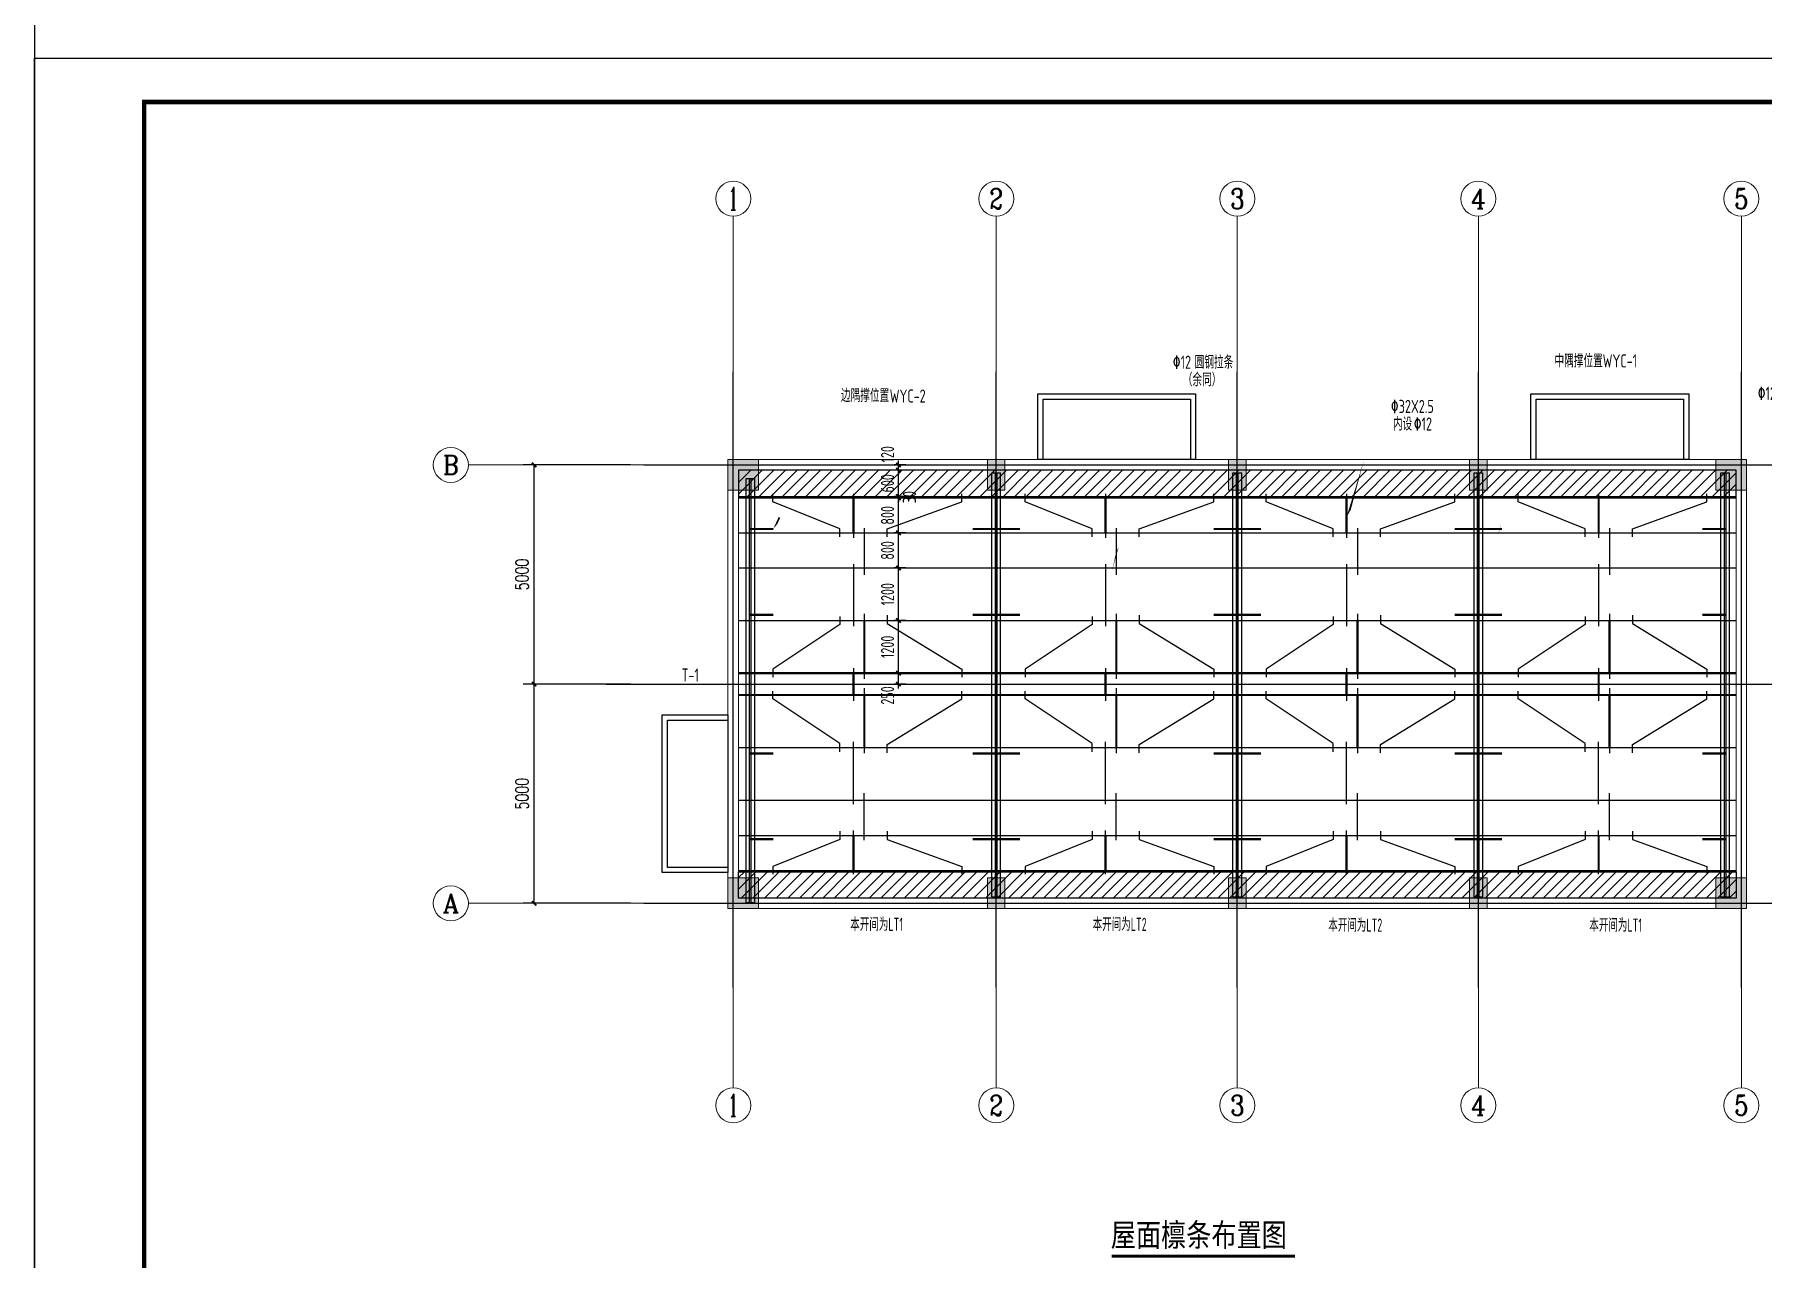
# Model space of a CAD drawing. Extents: x 1885024 to 3341100, y 16453725 to 19955423.
# Drawn here: x 3164089 to 3203508, y 18527051 to 18554969 of the extents above; entities that cross this region are included whole.
import ezdxf
from ezdxf.enums import TextEntityAlignment as Align

# ---------------------------------------------------------------- set-up
doc = ezdxf.new("R2010")
doc.units = 0
doc.header["$LTSCALE"] = 1000
doc.header["$MEASUREMENT"] = 0
doc.layers.get('Defpoints').update_dxf_attribs({"color": 250})
for name, color, linetype in [('AXIS', 3, 'Continuous'), ('AXIS_TEXT', 7, 'Continuous'), ('DIM_SYMB', 165, 'Continuous'), ('GROUND', 150, 'Continuous'), ('S-TEXT', 7, 'Continuous'), ('S_WALL', 11, 'Continuous'), ('TK', 4, 'Continuous')]:
    doc.layers.add(name, color=color, linetype=linetype)
for name, color, linetype, lineweight in [('COLU', 7, 'Continuous', 0), ('COLU_HATCH', 251, 'Continuous', 0), ('DIM', 3, 'Continuous', 0), ('梁', 4, 'Continuous', 18), ('梁集中标注', 2, 'Continuous', 25)]:
    doc.layers.add(name, color=color, linetype=linetype, lineweight=lineweight)
doc.styles.add('_TCH_AXIS', font='COMPLEX', dxfattribs={"bigfont": 'GBCBIG'})
doc.styles.add('_TCH_DIM_T3', font='SIMPLEX', dxfattribs={"width": 0.705882, "bigfont": 'GBCBIG'})
doc.styles.add('COMPLEX', font='COMPLEX')
doc.styles.add('FromPkpm', font='Pkpmeng', dxfattribs={"width": 0.7, "bigfont": 'hztxt'})
doc.styles.add('HT', font='simhei.ttf', dxfattribs={"width": 0.7})
doc.styles.add('TSSD_Dimension', font='tssdeng.shx', dxfattribs={"width": 0.7, "bigfont": 'hztxt.shx'})
doc.styles.add('TSSD_REIN', font='tssdeng.shx', dxfattribs={"width": 0.7, "bigfont": 'tssdchn.shx'})
doc.dimstyles.new('_TCH_ARCH&&100', dxfattribs={"dimtxt": 297.5, "dimasz": 100, "dimexe": 250, "dimexo": 300, "dimgap": 126.25, "dimtad": 1, "dimdec": 0, "dimzin": 0, "dimdsep": 46, "dimtxsty": '_TCH_DIM_T3', "dimblk": 'ARCHTICK', "dimcen": 0.09, "dimclrt": 7, "dimazin": 2, "dimtfac": 1, "dimtdec": 0, "dimtix": 1, "dimtmove": 2, "dimatfit": 3, "dimfxl": 0, "dimtolj": 1, "dimtzin": 0, "dimarcsym": 0})
doc.dimstyles.new('TSSD_100_100', dxfattribs={"dimtxt": 300, "dimasz": 100, "dimexe": 100, "dimexo": 250, "dimgap": 100, "dimtad": 1, "dimdec": 0, "dimzin": 0, "dimdsep": 46, "dimtxsty": 'TSSD_Dimension', "dimblk": 'ARCHTICK', "dimblk1": 'ARCHTICK', "dimblk2": 'ARCHTICK', "dimcen": 0, "dimdle": 100, "dimclrt": 7, "dimadec": 0, "dimazin": 0, "dimtfac": 1, "dimtdec": 0, "dimtix": 1, "dimtmove": 2, "dimatfit": 3, "dimfxl": 0, "dimtolj": 1, "dimtzin": 0, "dimarcsym": 0})

# ---------------------------------------------------------------- blocks, each defined once
blk = doc.blocks.new('GeYuanFrame_45562804', base_point=(18.76, 4.34))
at = {"layer": 'TK'}
blk.add_line((43.76, 414.34), (602.76, 414.34), dxfattribs=at)
blk.add_lwpolyline([(18.76, 424.34), (612.76, 424.34), (612.76, 4.34), (18.76, 4.34), (18.76, 424.34)], dxfattribs=at)
at = {"layer": 'TK', "const_width": 1}
blk.add_lwpolyline([(602.76, 414.34), (43.76, 414.34), (43.76, 14.34), (602.76, 14.34)], close=True, dxfattribs=at)
blk = doc.blocks.new('_AXISO')
blk.add_circle((0, 0), 0.5)
at = {"layer": 'AXIS_TEXT', "style": 'COMPLEX', "width": 1.041667}
blk.add_attdef('A', text='', height=0.56, dxfattribs=at).set_placement((-0.25, -0.28), (0.25, -0.28), align=Align.FIT)
blk = doc.blocks.new('q321q321321')
at = {"color": 35, "linetype": 'ByBlock', "ltscale": 3}
for p, q in [((773216, 220218), (773216, 229891)), ((773296, 220218), (773296, 229891)), ((773336, 220218), (773336, 229891)), ((773416, 220218), (773416, 229891))]:
    blk.add_line(p, q, dxfattribs=at)
for points in [[(773216, 229891), (773416, 229891)], [(773216, 220218), (773416, 220218)]]:
    blk.add_lwpolyline(points, dxfattribs=at)
blk = doc.blocks.new('_ArchTick')
at = {"color": 0, "linetype": 'ByBlock', "const_width": 0.4}
blk.add_lwpolyline([(-0.5, -0.5), (0.5, 0.5)], dxfattribs=at)
blk = doc.blocks.new('*D141')
at = {"layer": 'Defpoints', "color": 0}
for p in [(3175485, 18540152), (3177985, 18540152), (3177985, 18535152)]:
    blk.add_point(p, dxfattribs=at)
at = {"layer": 'DIM', "color": 0, "lineweight": -2}
for p, q in [((3177685, 18540152), (3175235, 18540152)), ((3175485, 18535152), (3175485, 18540152)), ((3177685, 18535152), (3175235, 18535152))]:
    blk.add_line(p, q, dxfattribs=at)
at = {"layer": 'DIM', "color": 0, "lineweight": -2, "xscale": 100, "yscale": 100, "zscale": 100}
for p, rotation in [((3175485, 18540152), 90), ((3175485, 18535152), 270)]:
    blk.add_blockref('_ArchTick', p, dxfattribs=dict(at, rotation=rotation))
at = {"layer": 'DIM', "color": 7, "insert": (3175210, 18537652), "char_height": 297.5, "attachment_point": 5, "rotation": 90, "style": '_TCH_DIM_T3'}
blk.add_mtext('\\A1;5000', dxfattribs=at)
blk = doc.blocks.new('*D142')
at = {"layer": 'Defpoints', "color": 0}
for p in [(3175485, 18545152), (3177985, 18545152), (3177985, 18540152)]:
    blk.add_point(p, dxfattribs=at)
at = {"layer": 'DIM', "color": 0, "lineweight": -2}
for p, q in [((3177685, 18545152), (3175235, 18545152)), ((3175485, 18540152), (3175485, 18545152)), ((3177685, 18540152), (3175235, 18540152))]:
    blk.add_line(p, q, dxfattribs=at)
at = {"layer": 'DIM', "color": 0, "lineweight": -2, "xscale": 100, "yscale": 100, "zscale": 100}
for p, rotation in [((3175485, 18545152), 90), ((3175485, 18540152), 270)]:
    blk.add_blockref('_ArchTick', p, dxfattribs=dict(at, rotation=rotation))
at = {"layer": 'DIM', "color": 7, "insert": (3175210, 18542652), "char_height": 297.5, "attachment_point": 5, "rotation": 90, "style": '_TCH_DIM_T3'}
blk.add_mtext('\\A1;5000', dxfattribs=at)
blk = doc.blocks.new('ytuyiy')
at = {"layer": 'S_WALL', "color": 3}
for points in [[(437908, -1228414), (437908, -1228226), (436379, -1227609), (436379, -1227431)], [(438986, -1228414), (438986, -1228226), (440687, -1227609), (440687, -1227431)], [(437908, -1230226), (437908, -1230414), (436379, -1231431), (436379, -1231609)], [(438986, -1230201), (438986, -1230389), (440687, -1231431), (440687, -1231609)], [(437908, -1233314), (437908, -1233126), (436379, -1232109), (436379, -1231931)], [(438986, -1233338), (438986, -1233151), (440687, -1232109), (440687, -1231931)], [(437908, -1235126), (437908, -1235314), (436379, -1235931), (436379, -1236109)], [(438986, -1235126), (438986, -1235314), (440687, -1235931), (440687, -1236109)]]:
    blk.add_lwpolyline(points, dxfattribs=at)
at = {"layer": 'S_WALL', "color": 2, "const_width": 50}
for points in [[(438215, -1227520), (438215, -1228320)], [(438462, -1230320), (438462, -1231520)], [(438215, -1231520), (438215, -1232020)], [(438462, -1232020), (438462, -1233220)], [(438215, -1236020), (438215, -1235220)]]:
    blk.add_lwpolyline(points, dxfattribs=at)
at = {"layer": 'S_WALL'}
for points in [[(438215, -1227432), (438215, -1228431)], [(438462, -1228213), (438462, -1229281)], [(438215, -1229032), (438215, -1230452)], [(438462, -1230165), (438462, -1231648)], [(438215, -1231410), (438215, -1232152)], [(438462, -1231865), (438462, -1233348)], [(438215, -1234507), (438215, -1233087)], [(438462, -1235326), (438462, -1234259)], [(438215, -1236107), (438215, -1235109)]]:
    blk.add_lwpolyline(points, dxfattribs=at)
blk = doc.blocks.new('uiuu')
at = {"layer": 'S_WALL', "const_width": 50}
for points in [[(436215, -1228231), (436755, -1228231)], [(436215, -1230188), (436755, -1230188)], [(436215, -1233352), (436755, -1233352)], [(436215, -1235308), (436755, -1235308)]]:
    blk.add_lwpolyline(points, dxfattribs=at)
blk = doc.blocks.new('*D145')
at = {"layer": 'Defpoints', "color": 0}
for p in [(3183798, 18540402), (3184212, 18540402), (3184212, 18540152)]:
    blk.add_point(p, dxfattribs=at)
at = {"layer": 'DIM', "color": 0, "lineweight": -2}
for p, q in [((3183962, 18540402), (3183698, 18540402)), ((3183798, 18540052), (3183798, 18540502)), ((3183962, 18540152), (3183698, 18540152))]:
    blk.add_line(p, q, dxfattribs=at)
at = {"layer": 'DIM', "color": 0, "lineweight": -2, "xscale": 100, "yscale": 100, "zscale": 100}
for p, rotation in [((3183798, 18540402), 90), ((3183798, 18540152), 270)]:
    blk.add_blockref('_ArchTick', p, dxfattribs=dict(at, rotation=rotation))
at = {"layer": 'DIM', "color": 7, "insert": (3183548, 18539894), "char_height": 300, "attachment_point": 5, "rotation": 90, "style": 'TSSD_Dimension'}
blk.add_mtext('\\A1;250', dxfattribs=at)
blk = doc.blocks.new('*D146')
at = {"layer": 'Defpoints', "color": 0}
for p in [(3183798, 18541602), (3184212, 18541602), (3184212, 18540402)]:
    blk.add_point(p, dxfattribs=at)
at = {"layer": 'DIM', "color": 0, "lineweight": -2}
for p, q in [((3183962, 18541602), (3183698, 18541602)), ((3183798, 18540302), (3183798, 18541702)), ((3183962, 18540402), (3183698, 18540402))]:
    blk.add_line(p, q, dxfattribs=at)
at = {"layer": 'DIM', "color": 0, "lineweight": -2, "xscale": 100, "yscale": 100, "zscale": 100}
for p, rotation in [((3183798, 18541602), 90), ((3183798, 18540402), 270)]:
    blk.add_blockref('_ArchTick', p, dxfattribs=dict(at, rotation=rotation))
at = {"layer": 'DIM', "color": 7, "insert": (3183548, 18541002), "char_height": 300, "attachment_point": 5, "rotation": 90, "style": 'TSSD_Dimension'}
blk.add_mtext('\\A1;1200', dxfattribs=at)
blk = doc.blocks.new('*D147')
at = {"layer": 'Defpoints', "color": 0}
for p in [(3183798, 18542802), (3184212, 18542802), (3184212, 18541602)]:
    blk.add_point(p, dxfattribs=at)
at = {"layer": 'DIM', "color": 0, "lineweight": -2}
for p, q in [((3183962, 18542802), (3183698, 18542802)), ((3183798, 18541502), (3183798, 18542902)), ((3183962, 18541602), (3183698, 18541602))]:
    blk.add_line(p, q, dxfattribs=at)
at = {"layer": 'DIM', "color": 0, "lineweight": -2, "xscale": 100, "yscale": 100, "zscale": 100}
for p, rotation in [((3183798, 18542802), 90), ((3183798, 18541602), 270)]:
    blk.add_blockref('_ArchTick', p, dxfattribs=dict(at, rotation=rotation))
at = {"layer": 'DIM', "color": 7, "insert": (3183548, 18542202), "char_height": 300, "attachment_point": 5, "rotation": 90, "style": 'TSSD_Dimension'}
blk.add_mtext('\\A1;1200', dxfattribs=at)
blk = doc.blocks.new('*D148')
at = {"layer": 'Defpoints', "color": 0}
for p in [(3183798, 18543602), (3184212, 18543602), (3184212, 18542802)]:
    blk.add_point(p, dxfattribs=at)
at = {"layer": 'DIM', "color": 0, "lineweight": -2}
for p, q in [((3183962, 18543602), (3183698, 18543602)), ((3183798, 18542702), (3183798, 18543702)), ((3183962, 18542802), (3183698, 18542802))]:
    blk.add_line(p, q, dxfattribs=at)
at = {"layer": 'DIM', "color": 0, "lineweight": -2, "xscale": 100, "yscale": 100, "zscale": 100}
for p, rotation in [((3183798, 18543602), 90), ((3183798, 18542802), 270)]:
    blk.add_blockref('_ArchTick', p, dxfattribs=dict(at, rotation=rotation))
at = {"layer": 'DIM', "color": 7, "insert": (3183548, 18543202), "char_height": 300, "attachment_point": 5, "rotation": 90, "style": 'TSSD_Dimension'}
blk.add_mtext('\\A1;800', dxfattribs=at)
blk = doc.blocks.new('*D149')
at = {"layer": 'Defpoints', "color": 0}
for p in [(3183798, 18544402), (3184212, 18544402), (3184212, 18543602)]:
    blk.add_point(p, dxfattribs=at)
at = {"layer": 'DIM', "color": 0, "lineweight": -2}
for p, q in [((3183962, 18544402), (3183698, 18544402)), ((3183798, 18543502), (3183798, 18544502)), ((3183962, 18543602), (3183698, 18543602))]:
    blk.add_line(p, q, dxfattribs=at)
at = {"layer": 'DIM', "color": 0, "lineweight": -2, "xscale": 100, "yscale": 100, "zscale": 100}
for p, rotation in [((3183798, 18544402), 90), ((3183798, 18543602), 270)]:
    blk.add_blockref('_ArchTick', p, dxfattribs=dict(at, rotation=rotation))
at = {"layer": 'DIM', "color": 7, "insert": (3183548, 18544002), "char_height": 300, "attachment_point": 5, "rotation": 90, "style": 'TSSD_Dimension'}
blk.add_mtext('\\A1;800', dxfattribs=at)
blk = doc.blocks.new('*D150')
at = {"layer": 'Defpoints', "color": 0}
for p in [(3183798, 18544432), (3184212, 18544432), (3184212, 18544402)]:
    blk.add_point(p, dxfattribs=at)
at = {"layer": 'DIM', "color": 0, "lineweight": -2}
for p, q in [((3183962, 18544432), (3183698, 18544432)), ((3183962, 18544402), (3183698, 18544402)), ((3183798, 18544432), (3183798, 18544532)), ((3183798, 18544402), (3183798, 18544432)), ((3183798, 18544402), (3183798, 18544302))]:
    blk.add_line(p, q, dxfattribs=at)
at = {"layer": 'DIM', "color": 0, "lineweight": -2, "xscale": 100, "yscale": 100, "zscale": 100}
for p, rotation in [((3183798, 18544432), 270), ((3183798, 18544402), 90)]:
    blk.add_blockref('_ArchTick', p, dxfattribs=dict(at, rotation=rotation))
at = {"layer": 'DIM', "color": 7, "insert": (3184048, 18544417), "char_height": 300, "attachment_point": 5, "rotation": 90, "style": 'TSSD_Dimension'}
blk.add_mtext('\\A1;30', dxfattribs=at)
blk = doc.blocks.new('*D151')
at = {"layer": 'Defpoints', "color": 0}
for p in [(3183798, 18545032), (3184212, 18545032), (3184212, 18544432)]:
    blk.add_point(p, dxfattribs=at)
at = {"layer": 'DIM', "color": 0, "lineweight": -2}
for p, q in [((3183962, 18545032), (3183698, 18545032)), ((3183798, 18545032), (3183798, 18545132)), ((3183798, 18544432), (3183798, 18545032)), ((3183962, 18544432), (3183698, 18544432)), ((3183798, 18544432), (3183798, 18544332))]:
    blk.add_line(p, q, dxfattribs=at)
at = {"layer": 'DIM', "color": 0, "lineweight": -2, "xscale": 100, "yscale": 100, "zscale": 100}
for p, rotation in [((3183798, 18545032), 270), ((3183798, 18544432), 90)]:
    blk.add_blockref('_ArchTick', p, dxfattribs=dict(at, rotation=rotation))
at = {"layer": 'DIM', "color": 7, "insert": (3183548, 18544732), "char_height": 300, "attachment_point": 5, "rotation": 90, "style": 'TSSD_Dimension'}
blk.add_mtext('\\A1;600', dxfattribs=at)
blk = doc.blocks.new('*D152')
at = {"layer": 'Defpoints', "color": 0}
for p in [(3183798, 18545152), (3184212, 18545152), (3184212, 18545032)]:
    blk.add_point(p, dxfattribs=at)
at = {"layer": 'DIM', "color": 0, "lineweight": -2}
for p, q in [((3183962, 18545152), (3183698, 18545152)), ((3183962, 18545032), (3183698, 18545032)), ((3183798, 18545152), (3183798, 18545252)), ((3183798, 18545032), (3183798, 18545152)), ((3183798, 18545032), (3183798, 18544932))]:
    blk.add_line(p, q, dxfattribs=at)
at = {"layer": 'DIM', "color": 0, "lineweight": -2, "xscale": 100, "yscale": 100, "zscale": 100}
for p, rotation in [((3183798, 18545152), 270), ((3183798, 18545032), 90)]:
    blk.add_blockref('_ArchTick', p, dxfattribs=dict(at, rotation=rotation))
at = {"layer": 'DIM', "color": 7, "insert": (3183548, 18545394), "char_height": 300, "attachment_point": 5, "rotation": 90, "style": 'TSSD_Dimension'}
blk.add_mtext('\\A1;120', dxfattribs=at)

msp = doc.modelspace()

# ---------------------------------------------------------------- hatches: boundary and pattern name
at = {"ltscale": 0.5}
h = msp.add_hatch(dxfattribs=at)
h.set_pattern_fill('ANSI31', color=6, scale=1500, style=0)
h.set_pattern_definition([(45, (487742.86, 35519.38), (-132.5825215, 132.5825215), [])])
h.paths.add_polyline_path([(3202907.3, 18535272.5), (3202907.3, 18535872.5), (3180147.3, 18535872.5), (3180147.3, 18535272.5)])
h.paths.add_polyline_path([(3202907.3, 18544432.5), (3202907.3, 18545032.5), (3180147.3, 18545032.5), (3180147.3, 18544432.5)])
at = {"layer": 'COLU_HATCH'}
for points in [[(3180607.3, 18544572.5), (3180607.3, 18545272.5), (3179907.3, 18545272.5), (3179907.3, 18544572.5)], [(3186227.3, 18544572.5), (3186227.3, 18545272.5), (3185827.3, 18545272.5), (3185827.3, 18544572.5)], [(3191727.3, 18544572.5), (3191727.3, 18545272.5), (3191327.3, 18545272.5), (3191327.3, 18544572.5)], [(3197227.3, 18544572.5), (3197227.3, 18545272.5), (3196827.3, 18545272.5), (3196827.3, 18544572.5)], [(3203147.3, 18544572.5), (3203147.3, 18545272.5), (3202447.3, 18545272.5), (3202447.3, 18544572.5)], [(3180607.3, 18535032.5), (3180607.3, 18535732.5), (3179907.3, 18535732.5), (3179907.3, 18535032.5)], [(3186227.3, 18535032.5), (3186227.3, 18535732.5), (3185827.3, 18535732.5), (3185827.3, 18535032.5)], [(3191727.3, 18535032.5), (3191727.3, 18535732.5), (3191327.3, 18535732.5), (3191327.3, 18535032.5)], [(3197227.3, 18535032.5), (3197227.3, 18535732.5), (3196827.3, 18535732.5), (3196827.3, 18535032.5)], [(3203147.3, 18535032.5), (3203147.3, 18535732.5), (3202447.3, 18535732.5), (3202447.3, 18535032.5)]]:
    msp.add_hatch(color=256, dxfattribs=at).paths.add_polyline_path(points)

# ---------------------------------------------------------------- linework, layer by layer
msp.add_lwpolyline([(3164088.7, 19955423.3), (3164088.7, 16453724.8)])
for points in [[(3202907.3, 18545032.5), (3180147.3, 18545032.5), (3180147.3, 18544432.5), (3202907.3, 18544432.5)], [(3180147.3, 18535872.5), (3202907.3, 18535872.5), (3202907.3, 18535272.5), (3180147.3, 18535272.5)]]:
    msp.add_lwpolyline(points, close=True)
at = {"layer": 'AXIS', "color": 1}
for p, q in [((3180027.3, 18533230.1), (3180027.3, 18547273.2)), ((3186027.3, 18533230.1), (3186027.3, 18547273.2)), ((3191527.3, 18533230.1), (3191527.3, 18547273.2)), ((3197027.3, 18533230.1), (3197027.3, 18547273.2)), ((3203027.3, 18533230.1), (3203027.3, 18547273.2)), ((3177985.3, 18545152.5), (3204960.4, 18545152.5)), ((3177985.3, 18535152.5), (3204960.4, 18535152.5))]:
    msp.add_line(p, q, dxfattribs=at)
msp.add_lwpolyline([(3177129.1, 18540152.5), (3205806.2, 18540152.5)], dxfattribs=at)
at = {"layer": 'COLU'}
for points in [[(3180607.3, 18544572.5), (3180607.3, 18545272.5), (3179907.3, 18545272.5), (3179907.3, 18544572.5)], [(3186227.3, 18544572.5), (3186227.3, 18545272.5), (3185827.3, 18545272.5), (3185827.3, 18544572.5)], [(3191727.3, 18544572.5), (3191727.3, 18545272.5), (3191327.3, 18545272.5), (3191327.3, 18544572.5)], [(3197227.3, 18544572.5), (3197227.3, 18545272.5), (3196827.3, 18545272.5), (3196827.3, 18544572.5)], [(3203147.3, 18544572.5), (3203147.3, 18545272.5), (3202447.3, 18545272.5), (3202447.3, 18544572.5)], [(3180607.3, 18535032.5), (3180607.3, 18535732.5), (3179907.3, 18535732.5), (3179907.3, 18535032.5)], [(3186227.3, 18535032.5), (3186227.3, 18535732.5), (3185827.3, 18535732.5), (3185827.3, 18535032.5)], [(3191727.3, 18535032.5), (3191727.3, 18535732.5), (3191327.3, 18535732.5), (3191327.3, 18535032.5)], [(3197227.3, 18535032.5), (3197227.3, 18535732.5), (3196827.3, 18535732.5), (3196827.3, 18535032.5)], [(3203147.3, 18535032.5), (3203147.3, 18535732.5), (3202447.3, 18535732.5), (3202447.3, 18535032.5)]]:
    msp.add_lwpolyline(points, close=True, dxfattribs=at)
at = {"layer": 'COLU_HATCH'}
for points in [[(3180607.3, 18544572.5), (3180607.3, 18545272.5), (3179907.3, 18545272.5), (3179907.3, 18544572.5)], [(3186227.3, 18544572.5), (3186227.3, 18545272.5), (3185827.3, 18545272.5), (3185827.3, 18544572.5)], [(3191727.3, 18544572.5), (3191727.3, 18545272.5), (3191327.3, 18545272.5), (3191327.3, 18544572.5)], [(3197227.3, 18544572.5), (3197227.3, 18545272.5), (3196827.3, 18545272.5), (3196827.3, 18544572.5)], [(3203147.3, 18544572.5), (3203147.3, 18545272.5), (3202447.3, 18545272.5), (3202447.3, 18544572.5)], [(3180607.3, 18535032.5), (3180607.3, 18535732.5), (3179907.3, 18535732.5), (3179907.3, 18535032.5)], [(3186227.3, 18535032.5), (3186227.3, 18535732.5), (3185827.3, 18535732.5), (3185827.3, 18535032.5)], [(3191727.3, 18535032.5), (3191727.3, 18535732.5), (3191327.3, 18535732.5), (3191327.3, 18535032.5)], [(3197227.3, 18535032.5), (3197227.3, 18535732.5), (3196827.3, 18535732.5), (3196827.3, 18535032.5)], [(3203147.3, 18535032.5), (3203147.3, 18535732.5), (3202447.3, 18535732.5), (3202447.3, 18535032.5)]]:
    msp.add_lwpolyline(points, close=True, dxfattribs=at)
at = {"layer": 'DIM'}
for p, q in [((3180027.3, 18546823.2), (3180027.3, 18550823.2)), ((3186027.3, 18546823.2), (3186027.3, 18550823.2)), ((3191527.3, 18546823.2), (3191527.3, 18550823.2)), ((3197027.3, 18546823.2), (3197027.3, 18550823.2)), ((3203027.3, 18546823.2), (3203027.3, 18550823.2)), ((3177985.3, 18545152.5), (3173985.3, 18545152.5)), ((3177985.3, 18535152.5), (3173985.3, 18535152.5)), ((3180027.3, 18533680.1), (3180027.3, 18530942.8)), ((3186027.3, 18533680.1), (3186027.3, 18530942.8)), ((3191527.3, 18533680.1), (3191527.3, 18530942.8)), ((3197027.3, 18533680.1), (3197027.3, 18530942.8)), ((3203027.3, 18533680.1), (3203027.3, 18530942.8))]:
    msp.add_line(p, q, dxfattribs=at)
at = {"layer": 'DIM_SYMB', "const_width": 70}
msp.add_lwpolyline([(3188662.4, 18527102.3), (3192845.9, 18527102.3)], dxfattribs=at)
at = {"layer": 'GROUND'}
for points in [[(3186977.3, 18546772.5), (3190577.3, 18546772.5), (3190577.3, 18545272.5), (3186977.3, 18545272.5)], [(3187097.3, 18546652.5), (3190457.3, 18546652.5), (3190457.3, 18545272.5), (3187097.3, 18545272.5)], [(3198227.3, 18546772.5), (3201827.3, 18546772.5), (3201827.3, 18545272.5), (3198227.3, 18545272.5)], [(3198347.3, 18546652.5), (3201707.3, 18546652.5), (3201707.3, 18545272.5), (3198347.3, 18545272.5)], [(3178407.3, 18539452.5), (3179907.3, 18539452.5), (3179907.3, 18535852.5), (3178407.3, 18535852.5)], [(3178407.3, 18535852.5), (3178407.3, 18539452.5), (3179907.3, 18539452.5), (3179907.3, 18535852.5)], [(3178527.3, 18535972.5), (3178527.3, 18539332.5), (3179907.3, 18539332.5), (3179907.3, 18535972.5)]]:
    msp.add_lwpolyline(points, close=True, dxfattribs=at)
at = {"layer": 'S-TEXT', "color": 7}
msp.add_lwpolyline([(3191419.7, 18547271.1, 0, 0, 0), (3189957.4, 18547271.1, 0, 0, 0), (3188870.2, 18543449.1, 80, 0, 0), (3188767.4, 18543175.3, 0, 0, 0)], format="xyseb", dxfattribs=at)
at = {"layer": 'S-TEXT', "color": 3}
for points in [[(3200722, 18547300.1, 0, 0, 0), (3198603.6, 18547300.1, 0, 0, 0), (3197653.1, 18544138.4, 80, 0, 0), (3197508.4, 18543691.2, 0, 0, 0)], [(3204678.5, 18546559.7, 0, 0, 0), (3203385.5, 18546559.7, 0, 0, 0), (3201708.6, 18544292.6, 80, 0, 0), (3201545.8, 18544060.6, 0, 0, 0)], [(3184400.9, 18546467.4, 0, 0, 0), (3182285.9, 18546467.4, 0, 0, 0), (3181099.6, 18543944.6, 80, 0, 0), (3180939, 18543691.2, 0, 0, 0)], [(3194020.2, 18543968.9, 0, 80, 0), (3194151.1, 18544259.7, 0, 0, 0), (3194683.7, 18546261, 0, 0, 0), (3196144.9, 18546261, 0, 0, 0)], [(3182770.2, 18540152.5, 0, 0, 0), (3178304.8, 18540152.5, 0, 0, 0), (3182320.2, 18540152.5, 120, 0, 0), (3182770.2, 18540152.5, 0, 0, 0)]]:
    msp.add_lwpolyline(points, format="xyseb", dxfattribs=at)
at = {"layer": 'S_WALL', "color": 6}
for p, q in [((3180147.3, 18544402.5), (3202907.3, 18544402.5)), ((3180147.3, 18543602.5), (3202907.3, 18543602.5)), ((3180147.3, 18542802.5), (3202907.3, 18542802.5)), ((3180147.3, 18541602.5), (3202907.3, 18541602.5)), ((3180147.3, 18538702.5), (3202907.3, 18538702.5)), ((3180147.3, 18537502.5), (3202907.3, 18537502.5)), ((3180147.3, 18536702.5), (3202907.3, 18536702.5)), ((3180147.3, 18535902.5), (3202907.3, 18535902.5))]:
    msp.add_line(p, q, dxfattribs=at)
at = {"layer": 'S_WALL', "color": 4, "const_width": 50}
for points in [[(3180147.3, 18540402.5), (3202907.3, 18540402.5)], [(3180147.3, 18539902.5), (3202907.3, 18539902.5)]]:
    msp.add_lwpolyline(points, dxfattribs=at)
at = {"layer": '梁', "lineweight": 18, "ltscale": 1}
for p, q in [((3180607.3, 18545272.5), (3185827.3, 18545272.5)), ((3180607.3, 18545032.5), (3185827.3, 18545032.5)), ((3186227.3, 18545272.5), (3191327.3, 18545272.5)), ((3186227.3, 18545032.5), (3191327.3, 18545032.5)), ((3191727.3, 18545272.5), (3196827.3, 18545272.5)), ((3191727.3, 18545032.5), (3196827.3, 18545032.5)), ((3197227.3, 18545272.5), (3202447.3, 18545272.5)), ((3197227.3, 18545032.5), (3202447.3, 18545032.5)), ((3179907.3, 18535732.5), (3179907.3, 18544572.5)), ((3180147.3, 18535732.5), (3180147.3, 18544572.5)), ((3202907.3, 18535732.5), (3202907.3, 18544572.5)), ((3203147.3, 18535732.5), (3203147.3, 18544572.5)), ((3180607.3, 18535272.5), (3185827.3, 18535272.5)), ((3186227.3, 18535272.5), (3191327.3, 18535272.5)), ((3191727.3, 18535272.5), (3196827.3, 18535272.5)), ((3197227.3, 18535272.5), (3202447.3, 18535272.5)), ((3180607.3, 18535032.5), (3185827.3, 18535032.5)), ((3186227.3, 18535032.5), (3191327.3, 18535032.5)), ((3191727.3, 18535032.5), (3196827.3, 18535032.5)), ((3197227.3, 18535032.5), (3202447.3, 18535032.5))]:
    msp.add_line(p, q, dxfattribs=at)

# ---------------------------------------------------------------- block references
at = {"xscale": 100, "yscale": 100, "zscale": 100}
msp.add_blockref('GeYuanFrame_45562804', (3164088.7, 18512430.2), dxfattribs=at)
for name, p in [('ytuyiy', (2744555.5, 19771922.2)), ('ytuyiy', (2750305.5, 19771922.2)), ('ytuyiy', (2755805.5, 19771922.2)), ('ytuyiy', (2761555.5, 19771922.2)), ('uiuu', (2744184.4, 19771922.2)), ('uiuu', (2749272.7, 19771922.2)), ('uiuu', (2749812.5, 19771922.2)), ('uiuu', (2754772.7, 19771922.2)), ('uiuu', (2755312.5, 19771922.2)), ('uiuu', (2760272.7, 19771922.2)), ('uiuu', (2760812.5, 19771922.2)), ('uiuu', (2765924.2, 19771922.2))]:
    msp.add_blockref(name, p)
at = {"layer": 'DIM'}
ref = msp.add_blockref('_AXISO', (3180027.3, 18551223.2), dxfattribs=dict(at, xscale=800, yscale=800, zscale=800))
ref.add_attrib('A', '1', dxfattribs={"layer": 'AXIS_TEXT', "height": 514.7, "style": '_TCH_AXIS'}).set_placement((3179917, 18550965.9), (3180137.6, 18550965.9), align=Align.FIT)
ref = msp.add_blockref('_AXISO', (3186027.3, 18551223.2), dxfattribs=dict(at, xscale=800, yscale=800, zscale=800))
ref.add_attrib('A', '2', dxfattribs={"layer": 'AXIS_TEXT', "height": 465.9, "style": '_TCH_AXIS'}).set_placement((3185872, 18550990.3), (3186182.6, 18550990.3), align=Align.FIT)
ref = msp.add_blockref('_AXISO', (3191527.3, 18551223.2), dxfattribs=dict(at, xscale=800, yscale=800, zscale=800))
ref.add_attrib('A', '3', dxfattribs={"layer": 'AXIS_TEXT', "height": 465.9, "style": '_TCH_AXIS'}).set_placement((3191372, 18550990.3), (3191682.6, 18550990.3), align=Align.FIT)
ref = msp.add_blockref('_AXISO', (3197027.3, 18551223.2), dxfattribs=dict(at, xscale=800, yscale=800, zscale=800))
ref.add_attrib('A', '4', dxfattribs={"layer": 'AXIS_TEXT', "height": 445.4, "style": '_TCH_AXIS'}).set_placement((3196857.6, 18551000.5), (3197197, 18551000.5), align=Align.FIT)
ref = msp.add_blockref('_AXISO', (3203027.3, 18551223.2), dxfattribs=dict(at, xscale=800, yscale=800, zscale=800))
ref.add_attrib('A', '5', dxfattribs={"layer": 'AXIS_TEXT', "height": 465.9, "style": '_TCH_AXIS'}).set_placement((3202872, 18550990.3), (3203182.6, 18550990.3), align=Align.FIT)
ref = msp.add_blockref('_AXISO', (3173585.3, 18545152.5), dxfattribs=dict(at, xscale=800, yscale=800, zscale=800))
ref.add_attrib('A', 'B', dxfattribs={"layer": 'AXIS_TEXT', "height": 435.3, "style": '_TCH_AXIS'}).set_placement((3173409.2, 18544934.9), (3173761.5, 18544934.9), align=Align.FIT)
ref = msp.add_blockref('_AXISO', (3173585.3, 18535152.5), dxfattribs=dict(at, xscale=800, yscale=800, zscale=800))
ref.add_attrib('A', 'A', dxfattribs={"layer": 'AXIS_TEXT', "height": 425.2, "style": '_TCH_AXIS'}).set_placement((3173403.1, 18534939.9), (3173767.6, 18534939.9), align=Align.FIT)
ref = msp.add_blockref('_AXISO', (3180027.3, 18530542.8), dxfattribs=dict(at, xscale=800, yscale=800, zscale=800))
ref.add_attrib('A', '1', dxfattribs={"layer": 'AXIS_TEXT', "height": 514.7, "style": '_TCH_AXIS'}).set_placement((3179917, 18530285.4), (3180137.6, 18530285.4), align=Align.FIT)
ref = msp.add_blockref('_AXISO', (3186027.3, 18530542.8), dxfattribs=dict(at, xscale=800, yscale=800, zscale=800))
ref.add_attrib('A', '2', dxfattribs={"layer": 'AXIS_TEXT', "height": 465.9, "style": '_TCH_AXIS'}).set_placement((3185872, 18530309.8), (3186182.6, 18530309.8), align=Align.FIT)
ref = msp.add_blockref('_AXISO', (3191527.3, 18530542.8), dxfattribs=dict(at, xscale=800, yscale=800, zscale=800))
ref.add_attrib('A', '3', dxfattribs={"layer": 'AXIS_TEXT', "height": 465.9, "style": '_TCH_AXIS'}).set_placement((3191372, 18530309.8), (3191682.6, 18530309.8), align=Align.FIT)
ref = msp.add_blockref('_AXISO', (3197027.3, 18530542.8), dxfattribs=dict(at, xscale=800, yscale=800, zscale=800))
ref.add_attrib('A', '4', dxfattribs={"layer": 'AXIS_TEXT', "height": 445.4, "style": '_TCH_AXIS'}).set_placement((3196857.6, 18530320.1), (3197197, 18530320.1), align=Align.FIT)
ref = msp.add_blockref('_AXISO', (3203027.3, 18530542.8), dxfattribs=dict(at, xscale=800, yscale=800, zscale=800))
ref.add_attrib('A', '5', dxfattribs={"layer": 'AXIS_TEXT', "height": 465.9, "style": '_TCH_AXIS'}).set_placement((3202872, 18530309.8), (3203182.6, 18530309.8), align=Align.FIT)
at = {"layer": 'S_WALL'}
for p in [(2407103.6, 18314951.2), (2412711.6, 18315081.2), (2418211.6, 18315081.2), (2423711.6, 18315081.2), (2429343.1, 18315081.2)]:
    msp.add_blockref('q321q321321', p, dxfattribs=at)

# ---------------------------------------------------------------- texts
at = {"layer": 'DIM_SYMB', "color": 7, "style": 'HT', "width": 0.8}
msp.add_text('屋面檩条布置图', height=525.74, dxfattribs=at).set_placement((3188642, 18527325))
at = {"layer": 'S-TEXT', "color": 7, "style": 'TSSD_REIN', "width": 0.7}
for s, p in [('\x8212', (3190055.7, 18547346.1)), ('圆钢拉条', (3190554.5, 18547346.1)), ('中隅撑位置', (3198763.7, 18547375.1)), ('WYC-1', (3199862.9, 18547375.1)), ('（余同）', (3190282.3, 18546946.1)), ('边隅撑位置', (3182483.8, 18546585.3)), ('WYC-2', (3183597.5, 18546573.3)), ('\x8232X2.5', (3195029.9, 18546336)), ('\x8212', (3203397.8, 18546634.7)), ('内设', (3195076.7, 18545936)), ('\x8212', (3195552, 18545936)), ('T-1', (3178849.6, 18540207.4))]:
    msp.add_text(s, height=300, dxfattribs=at).set_placement(p)
at = {"layer": '梁集中标注', "style": 'FromPkpm', "width": 0.58}
for s, p in [('本开间为LT1', (3182697, 18534522.2)), ('本开间为LT2', (3188226.5, 18534522.2)), ('本开间为LT2', (3193601.9, 18534503.8)), ('本开间为LT1', (3199556.8, 18534503.8))]:
    msp.add_text(s, height=300, dxfattribs=at).set_placement(p)

# ---------------------------------------------------------------- dimensions: what is measured, and where the dimension line sits
at = {"layer": 'DIM'}
for base, p1, p2, angle, picture, middle, dimtype in [((3183798, 18545152.5), (3184211.6, 18545032.5), (3184211.6, 18545152.5), 270, '*D152', (3183548, 18545394.4), 128), ((3183798, 18544432.5), (3184211.6, 18544402.5), (3184211.6, 18544432.5), 270, '*D150', (3184048, 18544417.5), 128), ((3183798, 18540402.5), (3184211.6, 18540152.5), (3184211.6, 18540402.5), 90, '*D145', (3183548, 18539894.4), 129)]:
    dim = msp.add_linear_dim(base=base, p1=p1, p2=p2, angle=angle, dimstyle='TSSD_100_100', dxfattribs=at)
    dim.commit()
    dim.dimension.update_dxf_attribs({"geometry": picture, "text_midpoint": middle, "dimtype": dimtype})
for p1, p2, picture, middle in [((3177985.3, 18540152.5), (3177985.3, 18545152.5), '*D142', (3175210.3, 18542652.5)), ((3177985.3, 18535152.5), (3177985.3, 18540152.5), '*D141', (3175210.3, 18537652.5))]:
    dim = msp.add_aligned_dim(p1=p1, p2=p2, distance=2500, dimstyle='_TCH_ARCH&&100', dxfattribs=at)
    dim.commit()
    dim.dimension.update_dxf_attribs({"geometry": picture, "text_midpoint": middle})
for base, p1, p2, picture, middle in [((3183798, 18545032.5), (3184211.6, 18544432.5), (3184211.6, 18545032.5), '*D151', (3183548, 18544732.5)), ((3183798, 18544402.5), (3184211.6, 18543602.5), (3184211.6, 18544402.5), '*D149', (3183548, 18544002.5)), ((3183798, 18543602.5), (3184211.6, 18542802.5), (3184211.6, 18543602.5), '*D148', (3183548, 18543202.5)), ((3183798, 18542802.5), (3184211.6, 18541602.5), (3184211.6, 18542802.5), '*D147', (3183548, 18542202.5)), ((3183798, 18541602.5), (3184211.6, 18540402.5), (3184211.6, 18541602.5), '*D146', (3183548, 18541002.5))]:
    dim = msp.add_linear_dim(base=base, p1=p1, p2=p2, angle=270, dimstyle='TSSD_100_100', dxfattribs=at)
    dim.commit()
    dim.dimension.update_dxf_attribs({"geometry": picture, "text_midpoint": middle})

doc.saveas('drawing.dxf')
